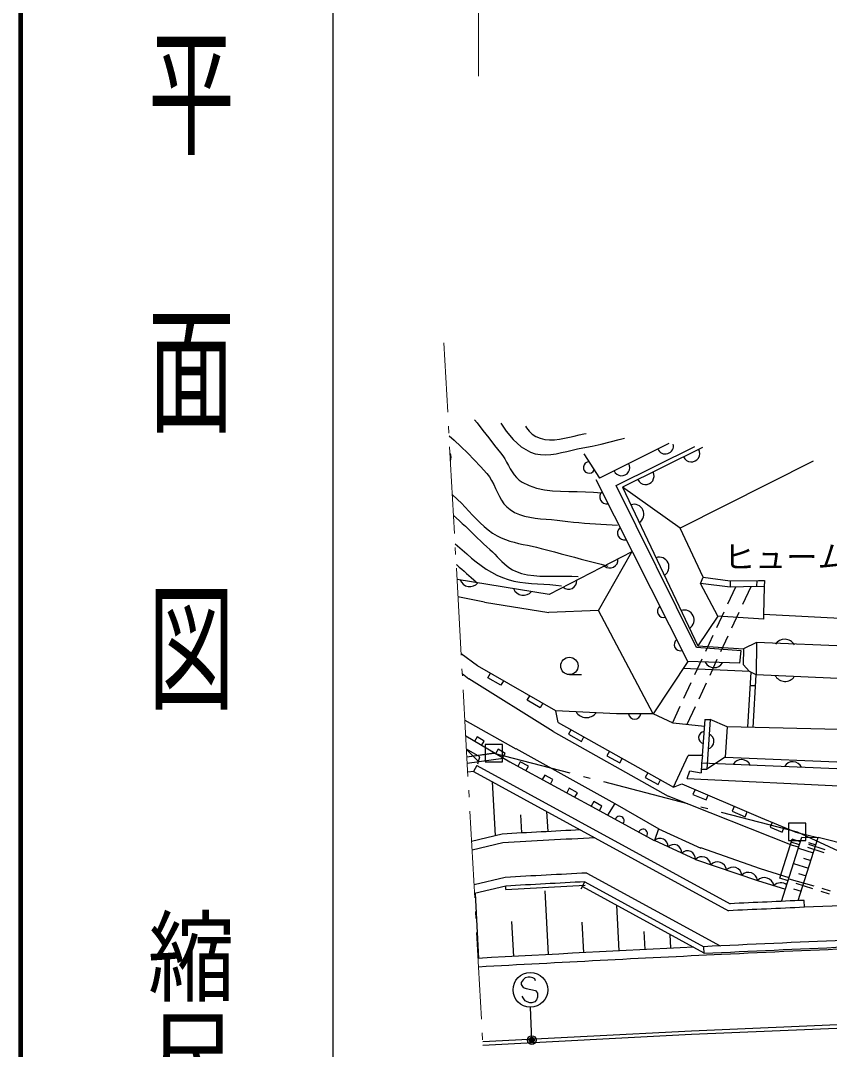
# Model space of a CAD drawing. Units: millimetres, scale not verified. Extents: x 40000 to 680000, y 20000 to 380000.
# Drawn here: x 40000 to 86603, y 287258 to 346509 of the extents above; entities that cross this region are included whole.
import ezdxf
from ezdxf.enums import TextEntityAlignment as Align

# ---------------------------------------------------------------- set-up
doc = ezdxf.new("R2010")
doc.units = ezdxf.units.MM
doc.header["$LTSCALE"] = 1000
doc.header["$PDMODE"] = 32
doc.header["$PDSIZE"] = 500
for name, color, linetype, lineweight in [('M-BGD', 7, 'Continuous', 25), ('M-BGD-HTXT', 7, 'Continuous', 13), ('M-BMK-ROW', 30, 'Continuous', 25), ('M-STR-HTXT', 7, 'Continuous', 13), ('M-STR-STRC', 7, 'Continuous', 25), ('M-TTL', 2, 'Continuous', 140), ('M-TTL-BAND', 7, 'Continuous', 25)]:
    doc.layers.add(name, color=color, linetype=linetype, lineweight=lineweight)
doc.styles.add('@ＭＳ ゴシック', font='')
doc.styles.add('ＭＳ ゴシック', font='')
doc.styles.get('@ＭＳ ゴシック').set_extended_font_data('@MS Gothic')
doc.styles.get('ＭＳ ゴシック').set_extended_font_data('MS Gothic')

msp = doc.modelspace()

# ---------------------------------------------------------------- linework, layer by layer
at = {"layer": 'M-BGD'}
for p, q in [((77343, 322155), (73350, 320160)), ((74313, 319727), (78846, 321972)), ((79296, 321918), (74687, 319635)), ((72450, 321564), (73350, 320160)), ((85659, 321145), (77999, 317282)), ((78447, 309592), (73160, 320065)), ((78952, 310411), (74313, 319727)), ((74687, 319635), (79021, 310500)), ((77999, 317282), (74687, 319635)), ((79320, 314465), (77999, 317282)), ((75212, 315913), (70464, 313464)), ((73290, 312538), (75212, 315913)), ((70464, 313464), (65146, 314326)), ((79180, 314082), (79320, 314465)), ((80171, 312201), (79180, 314082)), ((80892, 313878), (79180, 314082)), ((79320, 314465), (80891, 314240)), ((80891, 314240), (82515, 314263)), ((80891, 314240), (80892, 313878)), ((82419, 313909), (82439, 314262)), ((82515, 314263), (82871, 314254)), ((82871, 314254), (82839, 313906)), ((80746, 312922), (81201, 313900)), ((82419, 313909), (80892, 313878)), ((82075, 313902), (81600, 312879)), ((82839, 313906), (82419, 313909)), ((82839, 313906), (82810, 312303)), ((66738, 313008), (65201, 313330)), ((66738, 313008), (70437, 312427)), ((73290, 312538), (70437, 312427)), ((76438, 306584), (73290, 312538)), ((80114, 311561), (80535, 312468)), ((81389, 312426), (80968, 311519)), ((82810, 312303), (82801, 312030)), ((93506, 311729), (82810, 312303)), ((80171, 312201), (79021, 310500)), ((82801, 312030), (80171, 312201)), ((79482, 310201), (79903, 311108)), ((79021, 310500), (81657, 310326)), ((80757, 311065), (80336, 310159)), ((82395, 310692), (81657, 310326)), ((82395, 310692), (82387, 308822)), ((88965, 310414), (82395, 310692)), ((66323, 309356), (65385, 310036)), ((81511, 310210), (78952, 310411)), ((81446, 309498), (81511, 310210)), ((81657, 310326), (81633, 309429)), ((70844, 306757), (66323, 309356)), ((78447, 309592), (76438, 306584)), ((81446, 309498), (78447, 309592)), ((78850, 308841), (79271, 309747)), ((80125, 309705), (79704, 308798)), ((81633, 309429), (82001, 309031)), ((65448, 308904), (65833, 308599)), ((71621, 308846), (72321, 308846)), ((82001, 309031), (78180, 309192)), ((81909, 305814), (82096, 308979)), ((82387, 308822), (82001, 309031)), ((82208, 305797), (82387, 308822)), ((88957, 308544), (82387, 308822)), ((70688, 305565), (65833, 308599)), ((78217, 307480), (78639, 308387)), ((79493, 308345), (79071, 307438)), ((82349, 308189), (82050, 308201)), ((77552, 306048), (78007, 307027)), ((78861, 306984), (78386, 305962)), ((74326, 306583), (70844, 306757)), ((70982, 306089), (70844, 306757)), ((76438, 306584), (74326, 306583)), ((77603, 306038), (76438, 306584)), ((65597, 306222), (68535, 304577)), ((70982, 306089), (77615, 302362)), ((79409, 305862), (77603, 306038)), ((79296, 304179), (79436, 306261)), ((79419, 306261), (79736, 306254)), ((79736, 306254), (79544, 303399)), ((80710, 305831), (79736, 306254)), ((80710, 305831), (80593, 304091)), ((88076, 305660), (80710, 305831)), ((68180, 303808), (65648, 305299)), ((70688, 305565), (77321, 301839)), ((68530, 304582), (74240, 301412)), ((66382, 303845), (65691, 304536)), ((67270, 304321), (65715, 304095)), ((67798, 304018), (65736, 303719)), ((77615, 302362), (78466, 304176)), ((79296, 304179), (78466, 304176)), ((79296, 304179), (79236, 303753)), ((80593, 304091), (79544, 303399)), ((80593, 304091), (87969, 303773)), ((66294, 303618), (66102, 303267)), ((66294, 303618), (80877, 295648)), ((73825, 300753), (68175, 303813)), ((79236, 303753), (79213, 303181)), ((79226, 303403), (79544, 303396)), ((88945, 303334), (79236, 303753)), ((66102, 303267), (65764, 303218)), ((66102, 303267), (73096, 299445)), ((78402, 302866), (78568, 303310)), ((78402, 302866), (89880, 302305)), ((78568, 303310), (79213, 303181)), ((67367, 299569), (67197, 302669)), ((77615, 302362), (78107, 302547)), ((78107, 302547), (82625, 300611)), ((84480, 298997), (77321, 301839)), ((74235, 301417), (73820, 300758)), ((74235, 301417), (76765, 299957)), ((68877, 299723), (68820, 300768)), ((70391, 299804), (70330, 300956)), ((76523, 299279), (73820, 300758)), ((82625, 300611), (84673, 299773)), ((76760, 299962), (76518, 299284)), ((76760, 299962), (79197, 298854)), ((67742, 299661), (65986, 299233)), ((73096, 299445), (80783, 295244)), ((78887, 298192), (76518, 299284)), ((83743, 297113), (84456, 299362)), ((83847, 295785), (85018, 299482)), ((84933, 299211), (84456, 299362)), ((84673, 299773), (85942, 299457)), ((84805, 295828), (85955, 299457)), ((85018, 299482), (85955, 299457)), ((87851, 298990), (85955, 299457)), ((67778, 299162), (66014, 298732)), ((82628, 297651), (79192, 298859)), ((84878, 299040), (84402, 299191)), ((84837, 298908), (84480, 298997)), ((84817, 298847), (85675, 298575)), ((86308, 298587), (85355, 298889)), ((85390, 299184), (85824, 299046)), ((86363, 298758), (85409, 299060)), ((78882, 298197), (82462, 296988)), ((85101, 298272), (85535, 298134)), ((84274, 297133), (82623, 297656)), ((84538, 297965), (85396, 297693)), ((67920, 297167), (66125, 296730)), ((72294, 296501), (72518, 296911)), ((72518, 296911), (79358, 293174)), ((72634, 297418), (80317, 293219)), ((82457, 296993), (84069, 296485)), ((84220, 296962), (83743, 297113)), ((84258, 297083), (85704, 296680)), ((84821, 297390), (85256, 297252)), ((67955, 296669), (66153, 296230)), ((67966, 296469), (67955, 296669)), ((67966, 296469), (72528, 296713)), ((70423, 292722), (70228, 296391)), ((72374, 296648), (79374, 292823)), ((84542, 296508), (84977, 296371)), ((85650, 296509), (84696, 296811)), ((86603, 296206), (86126, 296358)), ((86657, 296378), (86181, 296529)), ((66412, 292503), (66204, 296242)), ((85160, 295444), (85141, 295843)), ((74492, 292933), (74358, 295564)), ((68418, 292614), (68308, 294633)), ((72458, 292829), (72366, 294591)), ((75983, 293009), (75931, 294042)), ((77474, 293082), (77435, 293882)), ((79377, 292774), (79358, 293174)), ((78650, 288334), (98826, 289191)), ((78659, 288134), (98833, 288991)), ((66628, 287708), (78650, 288334)), ((66639, 287508), (78659, 288134))]:
    msp.add_line(p, q, dxfattribs=at)
for points in [[(66155, 323514), (66298, 323338), (66638, 322906), (66975, 322472), (67313, 322040), (67654, 321615), (67780, 321446), (67895, 321266), (68004, 321080), (68109, 320891), (68215, 320703), (68326, 320521), (68445, 320349), (68577, 320190), (68725, 320049), (68893, 319930), (69303, 319727), (69733, 319583), (70179, 319488), (70640, 319431), (71110, 319402), (71586, 319391), (72064, 319386), (72541, 319378), (73013, 319356), (73477, 319310)], [(67676, 323329), (67978, 322864), (68375, 322378), (68834, 321968), (69372, 321657), (69655, 321561), (69948, 321511), (70247, 321499), (70551, 321519), (70860, 321564), (71170, 321626), (71481, 321699), (71790, 321775), (72097, 321847), (72399, 321908), (72925, 322008), (73450, 322121), (73971, 322244), (74491, 322378), (74800, 322464)], [(69093, 323157), (69151, 323059), (69301, 322861), (69478, 322691), (69686, 322556), (69940, 322453), (70205, 322393), (70478, 322368), (70758, 322374), (71043, 322403), (71330, 322451), (71618, 322511), (71904, 322578), (72185, 322644), (72461, 322705), (72585, 322733)], [(64686, 322592), (64974, 322343), (65373, 321980), (65761, 321606), (66139, 321222), (66506, 320829), (66861, 320425), (67011, 320227), (67141, 320013), (67259, 319788), (67369, 319557), (67477, 319325), (67590, 319099), (67713, 318882), (67851, 318680), (68012, 318499), (68200, 318344), (68463, 318187), (68741, 318066), (69034, 317974), (69336, 317907), (69646, 317857), (69962, 317821), (70280, 317793), (70598, 317767), (70913, 317738), (71222, 317700), (71538, 317658), (71854, 317623), (72171, 317595), (72488, 317570), (72805, 317550), (73123, 317531), (73441, 317513), (73759, 317495), (74077, 317475), (74394, 317452)], [(64873, 319223), (65181, 318925), (65402, 318708), (65618, 318484), (65832, 318256), (66046, 318028), (66262, 317803), (66482, 317584), (66709, 317374), (66946, 317178), (67194, 316997), (67456, 316835), (67690, 316717), (67932, 316618), (68180, 316535), (68434, 316464), (68691, 316402), (68951, 316346), (69211, 316292), (69472, 316238), (69731, 316181), (69986, 316115), (70371, 316011), (70756, 315907), (71141, 315804), (71526, 315702), (71912, 315600), (72297, 315499), (72683, 315398), (73069, 315297), (73454, 315196), (73840, 315094)], [(64940, 318024), (64952, 318013), (65274, 317717), (65451, 317552), (65628, 317384), (65803, 317216), (65978, 317047), (66152, 316878), (66327, 316709), (66503, 316541), (66680, 316374), (66858, 316209), (67038, 316046), (67181, 315912), (67320, 315773), (67459, 315631), (67597, 315489), (67737, 315350), (67881, 315216), (68030, 315091), (68186, 314976), (68350, 314876), (68524, 314792), (68862, 314675), (69210, 314594), (69565, 314543), (69925, 314516), (70290, 314507), (70658, 314508), (71026, 314513), (71394, 314516), (71760, 314511), (72122, 314490)], [(65031, 316383), (65169, 316261), (65436, 316025), (65706, 315790), (65979, 315559), (66258, 315336), (66542, 315122), (66834, 314922), (67135, 314738), (67445, 314572), (67767, 314429), (68090, 314317), (68421, 314231), (68758, 314169), (69099, 314124), (69444, 314092), (69791, 314069), (70139, 314048), (70486, 314026), (70832, 313998), (71174, 313958)], [(65098, 315189), (65136, 315157), (65276, 315036), (65415, 314915), (65554, 314794), (65693, 314673), (65832, 314552), (65970, 314431), (66109, 314310), (66249, 314189)], [(67830, 308489), (67680, 308229), (66927, 308662), (67076, 308923)], [(70091, 307190), (69941, 306930), (69187, 307363), (69337, 307623)], [(66565, 304760), (66717, 305019), (66314, 305256), (66162, 304997)], [(71719, 305674), (71572, 305413), (72309, 304999), (72456, 305260)], [(66342, 303706), (66459, 304109), (65690, 304553)], [(67773, 304050), (67925, 304309), (67522, 304545), (67370, 304287)], [(73930, 304432), (73783, 304171), (74520, 303756), (74667, 304018)], [(69116, 303304), (69259, 303568), (68789, 303823), (68646, 303559)], [(70527, 302540), (70670, 302804), (70200, 303059), (70057, 302795)], [(76141, 303190), (75994, 302928), (76731, 302514), (76878, 302776)], [(71938, 301777), (72081, 302041), (71611, 302295), (71468, 302031)], [(78860, 302224), (78742, 301948), (79495, 301626), (79613, 301902)], [(73350, 301013), (73492, 301277), (73022, 301531), (72879, 301268)], [(81119, 301257), (81001, 300981), (81754, 300658), (81872, 300934)], [(83308, 300332), (83194, 300054), (83876, 299775), (83990, 300052)]]:
    msp.add_lwpolyline(points, dxfattribs=at)
msp.add_circle((71621, 309346), 500, dxfattribs=at)
for centre, radius, start, end in [((77147, 322024), 471, 202.99692, 12.08684), ((78646, 321586), 490, 205.24136, 27.4603), ((64306, 321336), 500, 337.08258, 29.29011), ((72755, 320769), 327, 90.81432, 334.5316), ((74625, 320764), 471, 202.99703, 30.10799), ((76010, 320280), 490, 205.24187, 27.46005), ((73761, 319070), 398, 130.58362, 282.0213), ((75350, 318085), 566, 302.03022, 108.72712), ((74787, 316995), 398, 130.58313, 282.02113), ((73943, 315461), 480, 229.34072, 5.23196), ((76795, 315040), 566, 302.03082, 108.72677), ((65887, 314512), 602, 200.88673, 320.68768), ((71568, 314236), 480, 229.34104, 5.23134), ((68971, 314012), 602, 200.88656, 320.6884), ((77054, 312489), 362, 126.71546, 286.85343), ((78239, 311995), 566, 302.03022, 108.72712), ((78020, 310576), 362, 126.71455, 286.85399), ((84025, 310228), 649, 30.66168, 145.56617), ((79955, 309812), 567, 206.29732, 330.13599), ((84044, 309102), 650, 210.17999, 324.976), ((72606, 307082), 713, 212.51844, 321.75837), ((75382, 306640), 357, 189.16408, 350.90835), ((79418, 305216), 352, 94.5948, 257.69192), ((79508, 305006), 444, 285.09751, 67.18981), ((81538, 303397), 556, 24.94695, 150.11946), ((84496, 303270), 556, 24.94695, 150.11946), ((74514, 300425), 259, 322.34763, 160.33901), ((159991, -1389395), 1691574, 92.97293, 93.12606), ((75863, 299688), 259, 322.34763, 160.33901), ((159991, -1389395), 1691074, 92.94542, 93.1258), ((76844, 298954), 463, 355.93899, 134.67264), ((77632, 298592), 463, 355.93959, 134.67231), ((78419, 298230), 463, 355.93956, 134.67266), ((79258, 297837), 521, 6.45567, 136.30981), ((80152, 297536), 521, 6.45524, 136.31062), ((81046, 297235), 521, 6.45573, 136.31032), ((81939, 296934), 521, 6.45655, 136.3095), ((159991, -1389395), 1689074, 92.96461, 93.12447), ((159991, -1389395), 1688574, 92.96941, 93.12447), ((82852, 296594), 562, 10.30777, 134.75126), ((83801, 296295), 562, 51.73619, 134.75048), ((159968, -1388896), 1686400, 92.54308, 92.68815), ((159968, -1388896), 1686000, 92.25339, 92.54308), ((159968, -1388896), 1686000, 92.54308, 92.69196), ((159991, -1389395), 1684500, 92.1924, 92.74432), ((159991, -1389395), 1684100, 92.1924, 92.74368), ((159991, -1389395), 1684000, 92.15137, 92.70926), ((159991, -1389395), 1684500, 92.76326, 93.18634), ((159991, -1389395), 1684000, 92.70926, 93.18634)]:
    msp.add_arc(centre, radius, start, end, dxfattribs=at)
msp.add_point((69453, 287799), dxfattribs=at)
at = {"layer": 'M-BGD-HTXT'}
for p, q in [((64610, 323952), (64388, 327945)), ((64677, 322754), (64654, 323153)), ((64999, 316962), (64721, 321955)), ((65066, 315764), (65043, 316164)), ((65388, 309973), (65110, 314966)), ((65455, 308775), (65432, 309175)), ((65777, 302984), (65499, 307976)), ((65844, 301786), (65822, 302185)), ((66166, 295995), (65888, 300987)), ((66233, 294797), (66211, 295196)), ((66555, 289006), (66277, 293998)), ((66622, 287808), (66600, 288207))]:
    msp.add_line(p, q, dxfattribs=at)
at = {"layer": 'M-BMK-ROW'}
for p, q in [((67770, 304821), (66770, 304821)), ((66770, 304821), (66770, 303821)), ((67770, 303821), (67770, 304821)), ((65714, 304114), (67270, 304321)), ((67270, 304321), (71652, 303184)), ((66770, 303821), (67770, 303821)), ((72426, 302983), (72813, 302883)), ((73588, 302682), (78428, 301426)), ((79202, 301225), (79589, 301125)), ((80364, 300924), (84745, 299787)), ((85245, 300287), (84245, 300287)), ((84245, 300287), (84245, 299287)), ((85245, 299287), (85245, 300287)), ((84245, 299287), (85245, 299287)), ((84745, 299787), (87352, 298571))]:
    msp.add_line(p, q, dxfattribs=at)
at = {"layer": 'M-STR-HTXT'}
msp.add_line((66389, 343301), (66389, 362879), dxfattribs=at)
at = {"layer": 'M-STR-STRC'}
for p, q in [((68959, 291262), (68851, 291107)), ((68851, 291107), (68851, 290992)), ((68851, 290992), (68962, 290824)), ((69076, 291373), (68959, 291262)), ((69236, 291429), (69076, 291373)), ((69353, 291429), (69236, 291429)), ((69506, 291377), (69353, 291429)), ((69625, 291319), (69506, 291377)), ((69675, 291213), (69625, 291319)), ((68962, 290225), (68908, 290329)), ((68962, 290824), (69121, 290772)), ((69121, 290772), (69675, 290660)), ((69675, 290660), (69778, 290500)), ((69778, 290500), (69780, 290270)), ((69070, 290061), (68962, 290225)), ((69182, 290003), (69070, 290061)), ((69337, 289949), (69182, 290003)), ((69459, 289949), (69337, 289949)), ((69621, 290001), (69459, 289949)), ((69731, 290113), (69621, 290001)), ((69780, 290270), (69731, 290113)), ((69453, 287799), (69372, 289689))]:
    msp.add_line(p, q, dxfattribs=at)
for centre, radius in [((69372, 290689), 1000), ((69453, 287799), 150), ((69453, 287799), 120), ((69453, 287799), 90), ((69453, 287799), 60), ((69453, 287799), 30), ((69453, 287799), 20)]:
    msp.add_circle(centre, radius, dxfattribs=at)
at = {"layer": 'M-TTL'}
msp.add_line((40000, 380000), (40000, 20000), dxfattribs=at)
at = {"layer": 'M-TTL-BAND'}
msp.add_line((58000, 370000), (58000, 20000), dxfattribs=at)

# ---------------------------------------------------------------- texts
at = {"layer": 'M-BGD', "style": 'ＭＳ ゴシック'}
msp.add_text('ヒューム管φ700', height=1320, dxfattribs=at).set_placement((87048, 315619), align=Align.MIDDLE_CENTER)
at = {"layer": 'M-TTL-BAND', "style": '@ＭＳ ゴシック'}
for s, width, p in [('平  面  図', 1.6, (49777, 306475)), ('縮尺千分の一', 1.15, (49777, 261030))]:
    msp.add_text(s, height=3666, rotation=270, dxfattribs=dict(at, width=width)).set_placement(p, align=Align.MIDDLE_RIGHT)

doc.saveas('drawing.dxf')
